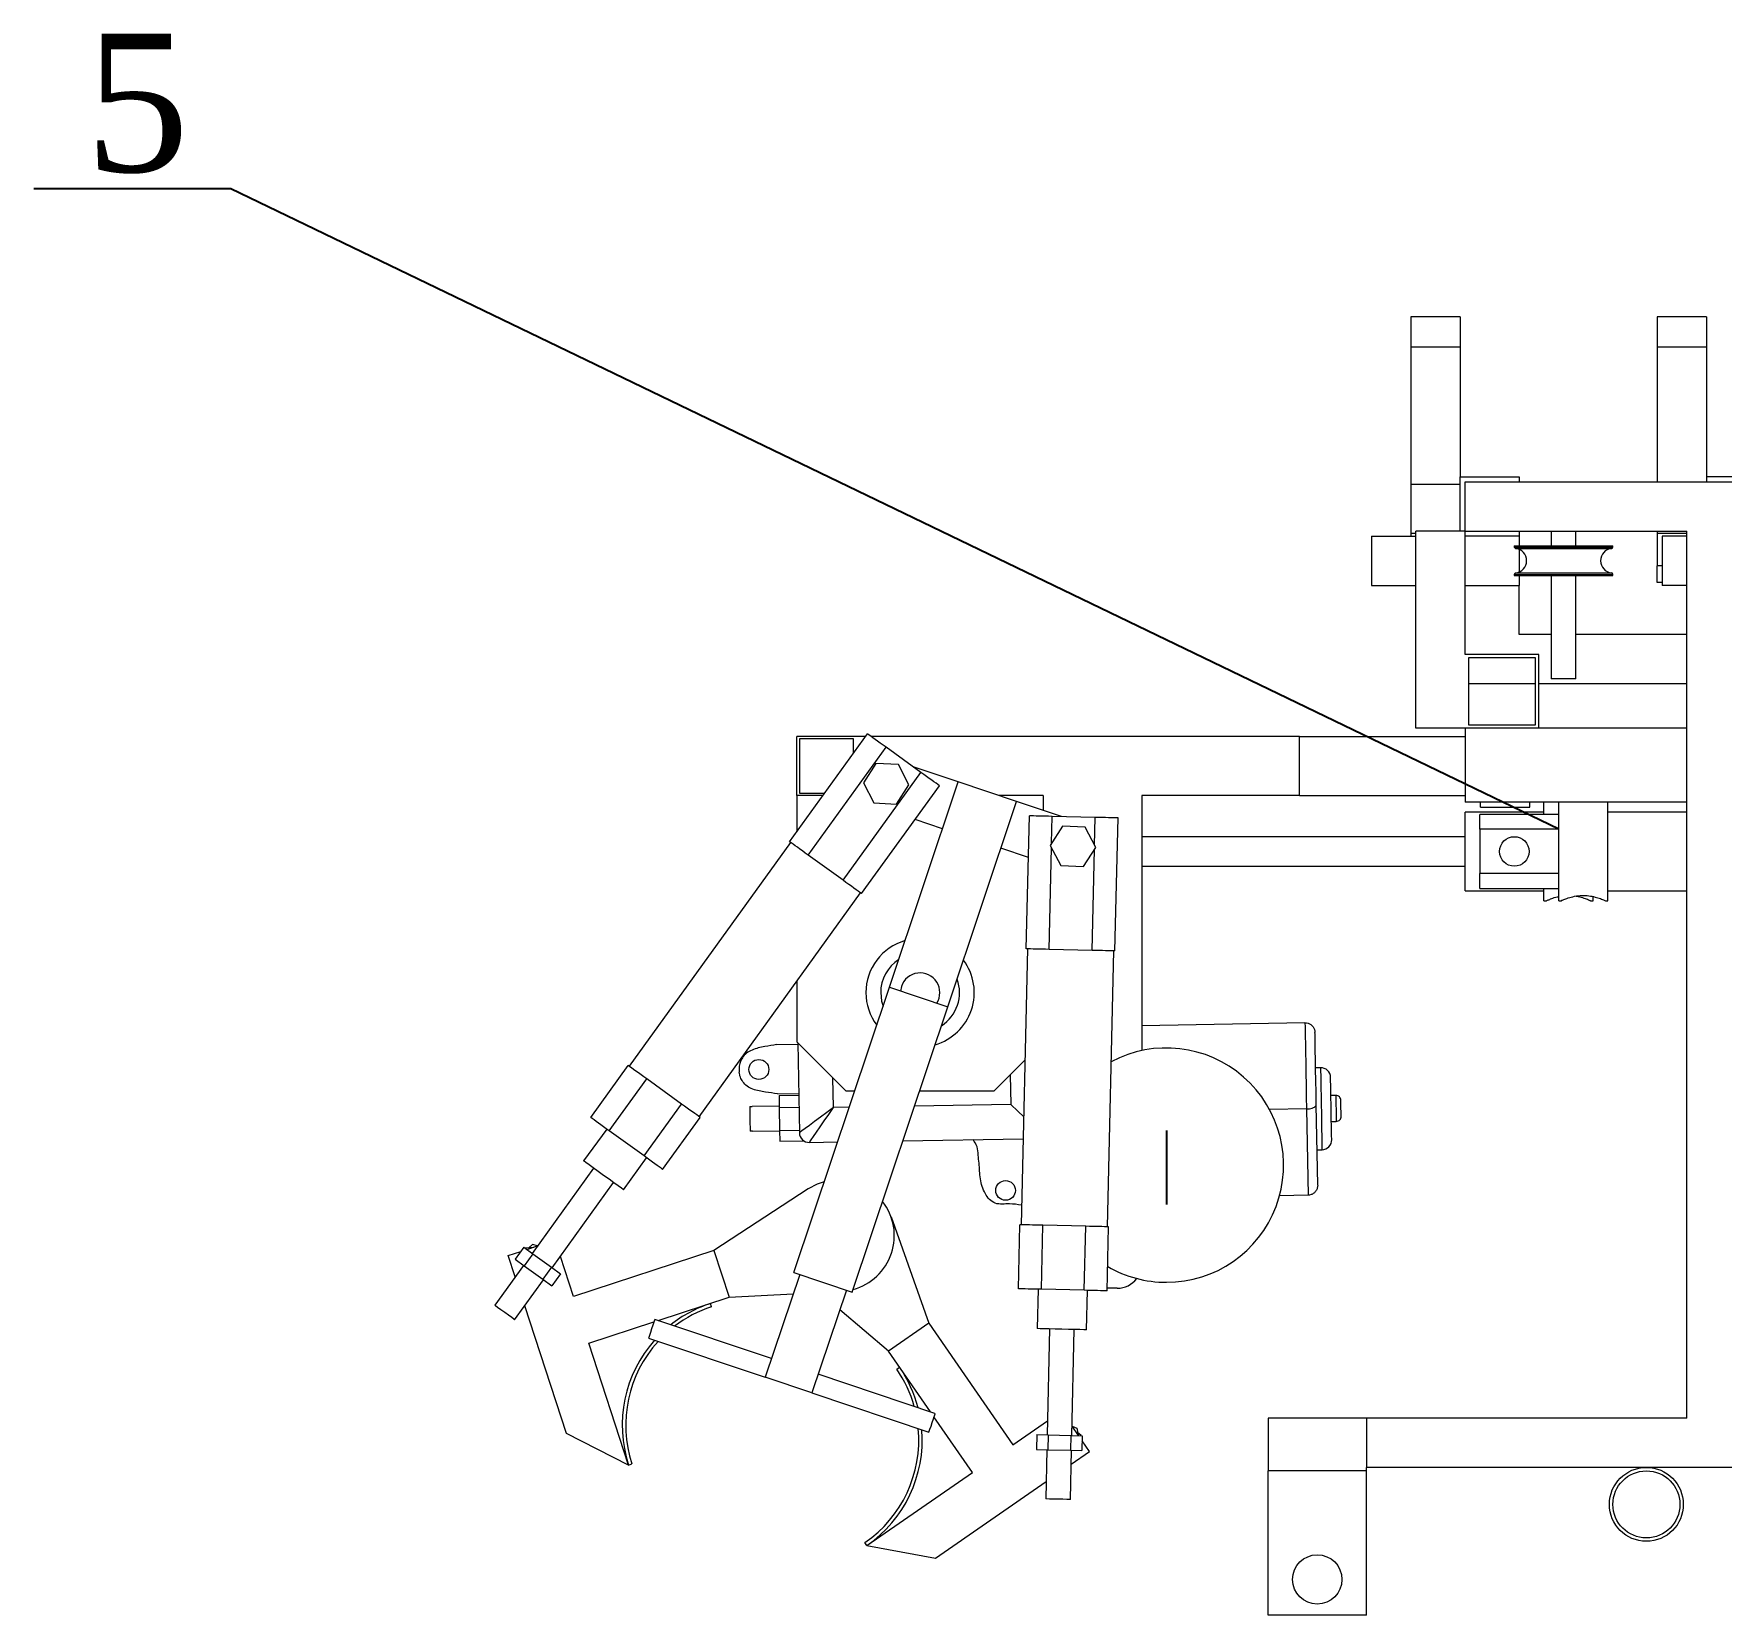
# Model space of a CAD drawing. Header units: millimetres. Extents: x -250 to 3947, y -1468 to 870.
# Drawn here: x -193.1 to -21.9, y 210.2 to 370.7 of the extents above; entities that cross this region are included whole.
import ezdxf

# ---------------------------------------------------------------- set-up
doc = ezdxf.new("R2010")
doc.units = ezdxf.units.MM
doc.linetypes.add('CENTERX2', pattern=[20.32, 12.7, -2.54, 2.54, -2.54])
doc.styles.get("Standard").update_dxf_attribs({"font": 'times_0.ttf'})

msp = doc.modelspace()

# ---------------------------------------------------------------- linework, layer by layer
for p, q in [((-173.1258, 354.987), (-193.1258, 354.987)), ((-38.3617, 289.9932), (-173.1258, 354.987))]:
    msp.add_line(p, q)
at = {"color": 7, "linetype": 'Continuous', "lineweight": 15}
for p, q in [((-48.3617, 341.9932), (-53.3617, 341.9932)), ((-23.3617, 341.9932), (-28.3617, 341.9932)), ((-48.3617, 338.9132), (-53.3617, 338.9132)), ((-53.3617, 338.9132), (-53.3617, 324.9932)), ((-48.3617, 338.9132), (-48.3617, 325.7432)), ((-23.3617, 338.9132), (-28.3617, 338.9132)), ((-28.3617, 338.9132), (-28.3617, 325.2432)), ((-23.3617, 338.9132), (-23.3617, 325.7432)), ((-48.3617, 325.7432), (-42.3617, 325.7432)), ((-48.3617, 320.2432), (-48.3617, 325.7432)), ((-42.3617, 325.7432), (-42.3617, 325.2432)), ((-23.3617, 325.7432), (-23.3617, 325.2432)), ((-17.3617, 325.7432), (-23.3617, 325.7432)), ((-48.3617, 324.9932), (-53.3617, 324.9932)), ((-53.3617, 324.9932), (-53.3617, 319.9932)), ((-47.8617, 320.2432), (-47.8617, 325.2432)), ((-47.8617, 325.2432), (37.1383, 325.2432)), ((-57.3617, 319.7432), (-57.3617, 314.7432)), ((-57.3617, 319.7432), (-52.8617, 319.7432)), ((-52.8617, 319.9932), (-53.3617, 319.9932)), ((-53.3617, 319.9932), (-53.3617, 319.7432)), ((-52.8617, 300.2432), (-52.8617, 320.2432)), ((-47.8617, 320.2432), (-52.8617, 320.2432)), ((-47.8617, 320.2432), (-25.3617, 320.2432)), ((-47.8617, 307.7432), (-47.8617, 320.2432)), ((-42.3617, 319.7432), (-47.8617, 319.7432)), ((-42.8617, 318.7432), (-42.8617, 318.6351)), ((-42.8617, 318.7432), (-37.8617, 318.7432)), ((-42.3617, 320.2432), (-42.3617, 319.7432)), ((-42.3617, 319.7432), (-42.3617, 318.7432)), ((-39.1117, 320.2432), (-39.1117, 318.7432)), ((-37.8617, 318.7432), (-32.8617, 318.7432)), ((-36.6117, 318.7432), (-36.6117, 320.2432)), ((-32.8617, 318.6351), (-32.8617, 318.7432)), ((-28.3617, 320.2432), (-28.3617, 319.9932)), ((-25.3617, 319.9932), (-28.3617, 319.9932)), ((-28.3617, 319.9932), (-28.3617, 316.7314)), ((-27.8617, 319.7432), (-27.8617, 314.7432)), ((-25.3617, 319.7432), (-27.8617, 319.7432)), ((-25.3617, 230.2432), (-25.3617, 320.2432)), ((-42.3617, 318.3888), (-42.3617, 316.0975)), ((-42.8617, 315.8513), (-42.8617, 315.7432)), ((-42.8617, 315.7432), (-37.8617, 315.7432)), ((-42.3617, 315.7432), (-42.3617, 314.7432)), ((-39.1117, 315.7432), (-39.1117, 305.2432)), ((-37.8617, 315.7432), (-32.8617, 315.7432)), ((-36.6117, 305.2432), (-36.6117, 315.7432)), ((-32.8617, 315.7432), (-32.8617, 315.8513)), ((-27.8617, 316.7314), (-28.3617, 316.7314)), ((-28.3617, 315.0213), (-28.3617, 316.7314)), ((-57.3617, 314.7432), (-52.8617, 314.7432)), ((-47.8617, 314.7432), (-42.3617, 314.7432)), ((-42.3617, 309.7432), (-42.3617, 314.7432)), ((-27.8617, 315.0213), (-28.3617, 315.0213)), ((-25.3617, 314.7432), (-27.8617, 314.7432)), ((-39.1117, 309.7432), (-42.3617, 309.7432)), ((-25.3617, 309.7432), (-36.6117, 309.7432)), ((-40.3617, 307.7432), (-47.8617, 307.7432)), ((-40.7117, 307.3932), (-47.5117, 307.3932)), ((-47.5117, 307.3932), (-47.5117, 300.5932)), ((-40.7117, 300.5932), (-40.7117, 307.3932)), ((-40.3617, 300.2432), (-40.3617, 307.7432)), ((-37.8617, 305.2432), (-39.1117, 305.2432)), ((-36.6117, 305.2432), (-37.8617, 305.2432)), ((-40.7117, 304.7432), (-47.5117, 304.7432)), ((-25.3617, 304.7432), (-40.3617, 304.7432)), ((-40.3617, 300.2432), (-52.8617, 300.2432)), ((-47.8617, 300.2432), (-47.8617, 292.7432)), ((-47.5117, 300.5932), (-40.7117, 300.5932)), ((-25.3617, 300.2432), (-40.3617, 300.2432)), ((-116.4091, 288.7266), (-108.509, 299.6737)), ((-108.6958, 299.4149), (-115.6709, 299.4149)), ((-115.6709, 293.4149), (-115.6709, 299.4149)), ((-115.4209, 299.1649), (-115.4209, 293.6649)), ((-109.9209, 299.1649), (-115.4209, 299.1649)), ((-114.5273, 287.3687), (-106.6273, 298.3158)), ((-109.9209, 297.7172), (-109.9209, 299.1649)), ((-64.6507, 299.4149), (-108.1503, 299.4149)), ((-103.0927, 295.765), (-106.6273, 298.3158)), ((-64.6507, 293.4149), (-64.6507, 299.4149)), ((-64.6507, 299.4149), (-47.8617, 299.4149)), ((-107.6778, 296.6583), (-108.9225, 294.7131)), ((-105.3708, 296.5529), (-107.6778, 296.6583)), ((-104.3085, 294.5023), (-105.3708, 296.5529)), ((-99.3025, 294.7936), (-103.8656, 296.3228)), ((-110.9927, 284.8179), (-103.0927, 295.765)), ((-108.9225, 294.7131), (-107.8603, 292.6625)), ((-106.285, 273.9573), (-99.3025, 294.7936)), ((-93.3764, 292.8077), (-99.3025, 294.7936)), ((-115.6709, 293.4149), (-115.6709, 289.7494)), ((-113.0257, 293.4149), (-115.6709, 293.4149)), ((-115.4209, 293.6649), (-112.8453, 293.6649)), ((-109.111, 283.4599), (-101.2109, 294.407)), ((-105.5533, 292.5571), (-104.3085, 294.5023)), ((-90.6709, 293.4149), (-95.1882, 293.4149)), ((-90.6709, 293.4149), (-90.6709, 291.9011)), ((-64.6507, 293.4149), (-80.6709, 293.4149)), ((-80.6709, 293.4149), (-80.6709, 267.5391)), ((-64.6507, 293.4149), (-47.8617, 293.4149)), ((-107.8603, 292.6625), (-105.5533, 292.5571)), ((-100.3589, 271.9713), (-93.3764, 292.8077)), ((-88.8186, 291.2804), (-93.3764, 292.8077)), ((-92.3918, 277.8588), (-92.082, 291.3553)), ((-89.8248, 288.5679), (-89.762, 291.302)), ((-85.4043, 291.202), (-89.762, 291.302)), ((-85.4689, 288.3866), (-85.4043, 291.202)), ((-25.3617, 292.7432), (-47.8617, 292.7432)), ((-39.8617, 291.7432), (-47.8617, 291.7432)), ((-47.8617, 283.7432), (-47.8617, 291.7432)), ((-38.3617, 291.4932), (-46.3617, 291.4932)), ((-46.3617, 289.9932), (-46.3617, 291.4932)), ((-46.3038, 292.2432), (-46.3038, 292.7432)), ((-46.3038, 292.2432), (-41.3038, 292.2432)), ((-41.3038, 292.2432), (-41.3038, 292.7432)), ((-39.8617, 291.4932), (-39.8617, 292.7432)), ((-38.3617, 282.7432), (-38.3617, 292.7432)), ((-33.3617, 282.7432), (-33.3617, 292.7432)), ((-25.3617, 291.7432), (-33.3617, 291.7432)), ((-100.8912, 290.0527), (-103.679, 290.987)), ((-88.7143, 290.3034), (-89.959, 288.3582)), ((-86.4073, 290.198), (-88.7143, 290.3034)), ((-85.345, 288.1474), (-86.4073, 290.198)), ((-83.3942, 277.6523), (-83.0844, 291.1487)), ((-38.3617, 289.9932), (-46.3617, 289.9932)), ((-46.3617, 289.9932), (-46.3617, 285.4932)), ((-116.3077, 288.6535), (-132.693, 265.9484)), ((-92.1789, 287.1332), (-94.9651, 288.0668)), ((-90.0719, 277.8056), (-89.8351, 288.119)), ((-89.959, 288.3582), (-88.8968, 286.3076)), ((-86.5898, 286.2022), (-85.345, 288.1474)), ((-85.7141, 277.7055), (-85.4792, 287.9377)), ((-47.8617, 289.2432), (-80.6709, 289.2432)), ((-110.9927, 284.8179), (-114.5273, 287.3687)), ((-88.8968, 286.3076), (-86.5898, 286.2022)), ((-80.6709, 286.2432), (-47.8617, 286.2432)), ((-38.3617, 285.4932), (-46.3617, 285.4932)), ((-46.3617, 283.9932), (-46.3617, 285.4932)), ((-125.5977, 260.828), (-109.2124, 283.5331)), ((-47.8617, 283.7432), (-39.8617, 283.7432)), ((-46.3617, 283.9932), (-38.3617, 283.9932)), ((-39.8617, 282.7432), (-39.8617, 283.9932)), ((-39.8617, 282.7432), (-39.6117, 282.7432)), ((-38.3617, 282.7432), (-38.0832, 282.7432)), ((-35.1402, 282.7432), (-34.8617, 282.7432)), ((-34.8617, 282.7432), (-34.8617, 283.1107)), ((-33.6117, 282.7432), (-33.3617, 282.7432)), ((-33.3617, 283.7432), (-25.3617, 283.7432)), ((-92.2668, 277.856), (-92.9095, 249.8633)), ((-85.7141, 277.7055), (-90.0719, 277.8056)), ((-84.1618, 249.6625), (-83.5192, 277.6551)), ((-115.6709, 274.5834), (-115.6709, 268.4149)), ((-105.0673, 274.0504), (-105.164, 273.5816)), ((-115.9841, 245.0144), (-106.285, 273.9573)), ((-106.285, 273.9573), (-100.3589, 271.9713)), ((-110.058, 243.0285), (-100.3589, 271.9713)), ((-64.1103, 270.3608), (-80.6709, 270.0655)), ((-117.73, 268.1545), (-115.5798, 268.1928)), ((-115.6709, 268.4149), (-110.6709, 263.4149)), ((-115.5822, 268.3261), (-115.4193, 259.1942)), ((-136.5981, 260.7507), (-132.7944, 266.0215)), ((-121.5386, 265.8297), (-121.5299, 265.3427)), ((-95.6709, 263.4149), (-92.5262, 266.5597)), ((-62.5287, 265.8024), (-63.0287, 265.7935)), ((-134.7164, 259.3927), (-130.9126, 264.6635)), ((-127.378, 262.1128), (-130.9126, 264.6635)), ((-131.1817, 256.8419), (-127.378, 262.1128)), ((-117.6408, 263.1553), (-115.4907, 263.1936)), ((-117.4869, 262.9662), (-115.4872, 263.0019)), ((-117.4869, 262.9662), (-117.4652, 261.749)), ((-109.8179, 263.4149), (-110.6709, 263.4149)), ((-95.6709, 263.4149), (-103.2263, 263.4149)), ((-60.9781, 262.9765), (-61.478, 262.9676)), ((-129.3, 255.484), (-125.4963, 260.7548)), ((-120.4675, 261.8529), (-120.2176, 261.8574)), ((-117.468, 261.9081), (-120.2176, 261.8591)), ((-117.4652, 261.749), (-115.4655, 261.7847)), ((-117.4652, 261.749), (-117.4241, 259.4411)), ((-63.9543, 261.6122), (-67.6987, 261.5455)), ((-63.9543, 261.6122), (-63.7983, 252.8636)), ((-62.8164, 253.8918), (-62.9616, 262.0337)), ((-61.4313, 260.346), (-60.9314, 260.355)), ((-134.9763, 259.5803), (-137.3171, 256.3367)), ((-131.1817, 256.8419), (-134.7164, 259.3927)), ((-120.1731, 259.3612), (-120.423, 259.3568)), ((-120.173, 259.3595), (-117.4235, 259.4085)), ((-117.4241, 259.4411), (-115.4244, 259.4768)), ((-117.4241, 259.4411), (-117.4046, 258.3505)), ((-117.4046, 258.3505), (-114.9938, 258.3935)), ((-114.4017, 258.2122), (-111.5443, 258.2632)), ((-104.913, 258.3814), (-92.7089, 258.5991)), ((-62.8802, 257.4666), (-62.3803, 257.4756)), ((-136.3034, 255.6052), (-142.542, 246.9605)), ((-133.2626, 253.4108), (-130.9218, 256.6544)), ((-140.5147, 245.4975), (-134.2762, 254.1423)), ((-114.5142, 253.4934), (-124.0905, 247.2553)), ((-63.7983, 252.8636), (-66.6929, 252.812)), ((-106.1143, 250.6596), (-102.2739, 239.8953)), ((-93.1836, 243.3679), (-93.0344, 249.8662)), ((-90.8637, 243.3147), (-90.7145, 249.8129)), ((-86.3567, 249.7129), (-90.7145, 249.8129)), ((-86.5059, 243.2146), (-86.3567, 249.7129)), ((-84.186, 243.1614), (-84.0368, 249.6596)), ((-144.9649, 246.7452), (-143.7071, 247.1563)), ((-144.258, 244.5826), (-144.9649, 246.7452)), ((-143.401, 247.5805), (-144.2788, 246.3641)), ((-143.401, 247.5805), (-142.4647, 246.9047)), ((-142.4647, 246.9047), (-143.3425, 245.6884)), ((-143.2995, 247.5072), (-142.3742, 247.5919)), ((-143.0919, 247.3574), (-141.9974, 247.7151)), ((-142.492, 247.8699), (-142.8335, 247.5499)), ((-141.9946, 247.719), (-142.492, 247.8699)), ((-142.4647, 246.9047), (-140.592, 245.5533)), ((-138.3483, 242.5954), (-139.6764, 246.6591)), ((-124.0905, 247.2553), (-138.3483, 242.5954)), ((-124.0905, 247.2553), (-122.5372, 242.5027)), ((-143.4197, 245.7442), (-146.3457, 241.6897)), ((-144.2788, 246.3641), (-143.3425, 245.6884)), ((-143.3425, 245.6884), (-141.4698, 244.337)), ((-140.592, 245.5533), (-141.4698, 244.337)), ((-140.592, 245.5533), (-139.6556, 244.8776)), ((-115.9841, 245.0144), (-110.058, 243.0285)), ((-144.3184, 240.2267), (-141.3925, 244.2812)), ((-141.4698, 244.337), (-140.5334, 243.6612)), ((-139.6556, 244.8776), (-140.5334, 243.6612)), ((-115.3915, 244.8158), (-118.8867, 234.3859)), ((-110.6506, 243.2271), (-114.1458, 232.7971)), ((-91.1841, 243.322), (-91.2759, 239.3231)), ((-86.5059, 243.2146), (-90.8637, 243.3147)), ((-86.2772, 239.2083), (-86.1854, 243.2073)), ((-83.1709, 243.4149), (-84.1802, 243.4149)), ((-139.0623, 228.6854), (-143.297, 241.6421)), ((-129.7647, 240.1405), (-122.5372, 242.5027)), ((-124.3295, 241.5487), (-124.4382, 241.8814)), ((-122.5372, 242.5027), (-116.0482, 242.8562)), ((-110.6705, 243.1676), (-110.5338, 243.1879)), ((-136.795, 237.8428), (-130.1877, 240.0023)), ((-118.2512, 236.2822), (-130.1034, 240.254)), ((-106.3887, 237.0549), (-111.3141, 241.2471)), ((-102.2739, 239.8953), (-106.3887, 237.0549)), ((-102.2739, 239.8953), (-93.7527, 227.5507)), ((-130.7389, 238.3577), (-118.8867, 234.3859)), ((-90.0263, 239.2944), (-90.273, 228.5441)), ((-87.7737, 228.4867), (-87.5269, 239.237)), ((-132.7564, 225.4861), (-136.795, 237.8428)), ((-102.125, 230.8781), (-106.3887, 237.0549)), ((-101.6581, 230.7217), (-113.5103, 234.6935)), ((-105.5406, 235.2102), (-105.2526, 235.409)), ((-114.1458, 232.7971), (-118.8867, 234.3859)), ((-114.1458, 232.7971), (-102.2936, 228.8253)), ((-97.8675, 224.7103), (-101.7754, 230.3716)), ((-93.7527, 227.5507), (-90.2402, 229.9753)), ((-67.8617, 230.2432), (-67.8617, 224.8932)), ((-57.8617, 230.2432), (-67.8617, 230.2432)), ((-57.8617, 230.2432), (-57.8617, 225.2432)), ((-25.3617, 230.2432), (-57.8617, 230.2432)), ((-132.7564, 225.4861), (-139.0623, 228.6854)), ((-91.3322, 228.5684), (-91.3666, 227.0688)), ((-91.3322, 228.5684), (-90.1778, 228.5419)), ((-90.1778, 228.5419), (-90.2122, 227.0423)), ((-90.1778, 228.5419), (-87.869, 228.4889)), ((-87.869, 228.4889), (-87.9034, 226.9893)), ((-87.869, 228.4889), (-86.7146, 228.4624)), ((-87.0974, 228.4712), (-87.7523, 229.4199)), ((-87.7522, 229.4219), (-87.2646, 229.2419)), ((-87.2646, 229.2419), (-87.144, 228.5387)), ((-86.8398, 228.4653), (-87.1855, 228.7806)), ((-86.7146, 228.4624), (-86.749, 226.9628)), ((-85.9744, 226.8443), (-86.7267, 227.9342)), ((-91.3666, 227.0688), (-90.2122, 227.0423)), ((-90.3075, 227.0445), (-90.4222, 222.0458)), ((-90.2122, 227.0423), (-87.9034, 226.9893)), ((-87.9229, 221.9884), (-87.8081, 226.9871)), ((-87.9034, 226.9893), (-86.749, 226.9628)), ((-87.841, 225.5559), (-85.9744, 226.8443)), ((-132.7564, 225.4861), (-132.4237, 225.5948)), ((-108.5662, 217.3253), (-97.8675, 224.7103)), ((-57.8617, 224.8932), (-67.8617, 224.8932)), ((-67.8617, 210.2432), (-67.8617, 224.8932)), ((47.1383, 225.2432), (-57.8617, 225.2432)), ((-57.8617, 224.8932), (-57.8617, 225.2432)), ((-57.8617, 210.2432), (-57.8617, 224.8932)), ((-101.6109, 216.0508), (-90.3819, 223.802)), ((-108.5662, 217.3253), (-108.765, 217.6133)), ((-108.5662, 217.3253), (-101.6109, 216.0508)), ((-57.8617, 210.2432), (-67.8617, 210.2432))]:
    msp.add_line(p, q, dxfattribs=at)
at = {"color": 8, "linetype": 'Continuous', "lineweight": 15}
for p, q in [((-42.8617, 318.6351), (-37.8617, 318.6351)), ((-37.8617, 318.6351), (-32.8617, 318.6351)), ((-42.7278, 318.486), (-37.8617, 318.486)), ((-37.8617, 318.486), (-32.9956, 318.486)), ((-42.8617, 315.8513), (-37.8617, 315.8513)), ((-42.7278, 316.0004), (-37.8617, 316.0004)), ((-37.8617, 316.0004), (-32.9956, 316.0004)), ((-37.8617, 315.8513), (-32.8617, 315.8513)), ((-111.9645, 261.7562), (-112.0181, 264.762)), ((-94.0206, 265.0652), (-93.9673, 262.0772)), ((-93.9673, 262.0772), (-103.7329, 261.903)), ((-110.3641, 261.7848), (-111.9645, 261.7562))]:
    msp.add_line(p, q, dxfattribs=at)
at = {"color": 7, "linetype": 'CENTERX2'}
msp.add_line((-78.1709, 259.4149), (-78.1709, 251.9149), dxfattribs=at)
at = {"color": 7, "linetype": 'Continuous', "lineweight": 15, "flags": 128}
for points in [[(-106.6273, 298.3158), (-106.9258, 298.5312), (-107.2099, 298.7362), (-107.4775, 298.9294), (-107.7269, 299.1093), (-107.9563, 299.2749), (-108.164, 299.4248), (-108.3487, 299.558), (-108.509, 299.6737)], [(-101.2109, 294.407), (-101.3712, 294.5227), (-101.5559, 294.656), (-101.7637, 294.8059), (-101.993, 294.9714), (-102.2424, 295.1514), (-102.5101, 295.3446), (-102.7942, 295.5496), (-103.0927, 295.765)], [(-89.762, 291.302), (-90.1301, 291.3105), (-90.4803, 291.3185), (-90.8103, 291.3261), (-91.1178, 291.3331), (-91.4006, 291.3396), (-91.6567, 291.3455), (-91.8843, 291.3507), (-92.082, 291.3553)], [(-83.0844, 291.1487), (-83.282, 291.1533), (-83.5097, 291.1585), (-83.7658, 291.1644), (-84.0486, 291.1709), (-84.356, 291.1779), (-84.686, 291.1855), (-85.0363, 291.1935), (-85.4043, 291.202)], [(-114.5273, 287.3687), (-114.8258, 287.5841), (-115.1099, 287.7891), (-115.3776, 287.9823), (-115.627, 288.1622), (-115.8563, 288.3277), (-116.0641, 288.4777), (-116.2488, 288.6109), (-116.4091, 288.7266)], [(-109.111, 283.4599), (-109.2713, 283.5756), (-109.456, 283.7089), (-109.6637, 283.8588), (-109.8931, 284.0243), (-110.1425, 284.2043), (-110.4101, 284.3974), (-110.6942, 284.6025), (-110.9927, 284.8179)], [(-90.0719, 277.8056), (-90.4399, 277.814), (-90.7901, 277.822), (-91.1201, 277.8296), (-91.4276, 277.8367), (-91.7104, 277.8432), (-91.9665, 277.8491), (-92.1942, 277.8543), (-92.3918, 277.8588)], [(-83.3942, 277.6523), (-83.5918, 277.6568), (-83.8195, 277.662), (-84.0756, 277.6679), (-84.3584, 277.6744), (-84.6659, 277.6815), (-84.9959, 277.689), (-85.3461, 277.6971), (-85.7141, 277.7055)], [(-107.1709, 273.4149), (-107.0774, 272.555), (-106.9274, 272.0404)], [(-64.1103, 270.3608), (-64.1087, 270.2718), (-64.104, 270.0065), (-64.0962, 269.5702), (-64.0855, 268.972), (-64.0722, 268.224), (-64.0564, 267.3413), (-64.0386, 266.3421), (-64.0191, 265.2465), (-63.9982, 264.077), (-63.9765, 262.8573), (-63.9543, 261.6122)], [(-62.9616, 262.0337), (-62.9839, 263.2837), (-63.0054, 264.49), (-63.0256, 265.6204), (-63.0439, 266.6452), (-63.0598, 267.537), (-63.0729, 268.2724), (-63.0828, 268.8317), (-63.0894, 269.2003), (-63.0924, 269.3683)], [(-130.9126, 264.6635), (-131.2111, 264.879), (-131.4952, 265.084), (-131.7629, 265.2771), (-132.0123, 265.4571), (-132.2416, 265.6226), (-132.4494, 265.7726), (-132.6341, 265.9058), (-132.7944, 266.0215)], [(-61.3982, 258.4932), (-61.3999, 258.5852), (-61.4047, 258.8556), (-61.4124, 259.2888), (-61.4226, 259.8597), (-61.4347, 260.535), (-61.4479, 261.2755), (-61.4615, 262.0381), (-61.4747, 262.7786), (-61.4867, 263.4539), (-61.4969, 264.0248), (-61.5046, 264.458), (-61.5094, 264.7285), (-61.5111, 264.8204), (-61.5111, 264.8204)], [(-125.4963, 260.7548), (-125.6566, 260.8705), (-125.8413, 261.0038), (-126.049, 261.1537), (-126.2784, 261.3192), (-126.5278, 261.4992), (-126.7954, 261.6923), (-127.0795, 261.8973), (-127.378, 262.1128)], [(-93.9673, 262.0772), (-93.2635, 261.398), (-92.6581, 260.8138)], [(-60.4404, 260.8638), (-60.4415, 260.9255), (-60.4446, 261.1013), (-60.4493, 261.3643), (-60.4548, 261.6746), (-60.4604, 261.9849), (-60.465, 262.248), (-60.4682, 262.4238), (-60.4693, 262.4855), (-60.4693, 262.4855)], [(-134.7164, 259.3927), (-135.0149, 259.6081), (-135.299, 259.8131), (-135.5666, 260.0063), (-135.816, 260.1863), (-136.0454, 260.3518), (-136.2531, 260.5017), (-136.4378, 260.635), (-136.5981, 260.7507)], [(-120.4675, 261.8529), (-120.4655, 261.7398), (-120.4606, 261.4651), (-120.4535, 261.0679), (-120.4453, 260.6049), (-120.437, 260.1418), (-120.4299, 259.7446), (-120.425, 259.4699), (-120.423, 259.3568)], [(-111.9645, 261.7562), (-112.6385, 261.2564), (-113.2866, 260.7758), (-113.8839, 260.3329), (-114.4074, 259.9446), (-114.8371, 259.626), (-115.1563, 259.3893), (-115.353, 259.2435), (-115.4193, 259.1942)], [(-114.4017, 258.2122), (-114.3548, 258.2803), (-114.2161, 258.482), (-113.9909, 258.8095), (-113.6878, 259.2503), (-113.3185, 259.7873), (-112.8971, 260.4), (-112.4399, 261.0648), (-111.9645, 261.7562)], [(-135.2898, 254.8737), (-135.8368, 255.2684), (-136.3431, 255.6339), (-136.7714, 255.9429), (-137.0898, 256.1727), (-137.2747, 256.3061), (-137.3171, 256.3367)], [(-129.3, 255.484), (-129.4603, 255.5997), (-129.645, 255.7329), (-129.8527, 255.8828), (-130.0821, 256.0484), (-130.3315, 256.2283), (-130.5992, 256.4215), (-130.8832, 256.6265), (-131.1817, 256.8419)], [(-133.2626, 253.4108), (-133.305, 253.4414), (-133.4899, 253.5748), (-133.8082, 253.8046), (-134.2365, 254.1136), (-134.7429, 254.479), (-135.2898, 254.8737)], [(-112.9011, 254.2143), (-113.6006, 253.9757), (-114.5142, 253.4934)], [(-90.7145, 249.8129), (-91.0825, 249.8214), (-91.4327, 249.8294), (-91.7627, 249.837), (-92.0702, 249.8441), (-92.353, 249.8506), (-92.6091, 249.8564), (-92.8368, 249.8617), (-93.0344, 249.8662)], [(-84.0368, 249.6596), (-84.2344, 249.6642), (-84.4621, 249.6694), (-84.7182, 249.6753), (-85.001, 249.6818), (-85.3085, 249.6888), (-85.6385, 249.6964), (-85.9887, 249.7045), (-86.3567, 249.7129)], [(-90.8637, 243.3147), (-91.2317, 243.3231), (-91.5819, 243.3311), (-91.9119, 243.3387), (-92.2194, 243.3458), (-92.5022, 243.3523), (-92.7583, 243.3582), (-92.986, 243.3634), (-93.1836, 243.3679)], [(-84.186, 243.1614), (-84.3836, 243.1659), (-84.6113, 243.1711), (-84.8674, 243.177), (-85.1502, 243.1835), (-85.4576, 243.1906), (-85.7877, 243.1981), (-86.1379, 243.2062), (-86.5059, 243.2146)], [(-144.9413, 240.6762), (-145.329, 240.956), (-145.7171, 241.2361), (-146.0466, 241.4739), (-146.2673, 241.6331), (-146.3457, 241.6897), (-146.3457, 241.6897)], [(-144.3184, 240.2267), (-144.3944, 240.2815), (-144.6131, 240.4394), (-144.9413, 240.6762)], [(-130.1034, 240.254), (-130.1276, 240.1818), (-130.1964, 239.9763), (-130.2995, 239.6687), (-130.4211, 239.3058), (-130.5427, 238.943), (-130.6458, 238.6354), (-130.7147, 238.4298), (-130.7389, 238.3577)], [(-88.7766, 239.2657), (-89.4509, 239.2812), (-90.0752, 239.2955), (-90.6032, 239.3076), (-90.9957, 239.3166), (-91.2237, 239.3219), (-91.2759, 239.3231)], [(-86.2772, 239.2083), (-86.3295, 239.2095), (-86.5575, 239.2148), (-86.95, 239.2238), (-87.478, 239.2359), (-88.1023, 239.2502), (-88.7766, 239.2657)], [(-101.6581, 230.7217), (-101.6823, 230.6495), (-101.7512, 230.4439), (-101.8542, 230.1363), (-101.9758, 229.7735), (-102.0974, 229.4106), (-102.2005, 229.103), (-102.2694, 228.8975), (-102.2936, 228.8253)], [(-88.6908, 222.0061), (-89.1687, 222.0171), (-89.6472, 222.028), (-90.0535, 222.0374), (-90.3256, 222.0436), (-90.4222, 222.0458), (-90.4222, 222.0458)], [(-87.9229, 221.9884), (-88.0166, 221.9906), (-88.2862, 221.9968), (-88.6908, 222.0061)]]:
    msp.add_lwpolyline(points, dxfattribs=at)
at = {"color": 8, "linetype": 'Continuous', "lineweight": 15, "flags": 128}
for points in [[(-62.5287, 265.8024), (-62.5271, 265.7114), (-62.5223, 265.4424), (-62.5146, 265.0073), (-62.5042, 264.4248), (-62.4916, 263.7207), (-62.4774, 262.9255), (-62.4623, 262.0742), (-62.4467, 261.2038), (-62.4316, 260.3524), (-62.4174, 259.5573), (-62.4048, 258.8531), (-62.3944, 258.2707), (-62.3867, 257.8355), (-62.3819, 257.5665), (-62.3803, 257.4756)], [(-60.9781, 262.9765), (-60.9777, 262.9542), (-60.9746, 262.7802), (-60.9688, 262.4556), (-60.9611, 262.0244), (-60.9526, 261.5448), (-60.9443, 261.0815), (-60.9375, 260.6971), (-60.9329, 260.4435), (-60.9314, 260.355)]]:
    msp.add_lwpolyline(points, dxfattribs=at)
at = {"color": 7, "linetype": 'Continuous', "lineweight": 15}
for centre, radius in [((-42.8617, 287.7432), 1.5), ((-119.5346, 265.6219), 1.009), ((-94.5009, 253.3482), 1), ((-29.4606, 221.4932), 3.75), ((-29.4606, 221.4932), 3.4), ((-62.8617, 213.8779), 2.5)]:
    msp.add_circle(centre, radius, dxfattribs=at)
for centre, radius, start, end in [((-42.7117, 318.6351), 0.15, 180, 263.84936), ((-33.0117, 318.6351), 0.15, 276.15064, 0), ((-42.8617, 317.2432), 1.25, 276.15064, 83.84936), ((-32.8617, 317.2432), 1.25, 96.15064, 263.84936), ((-42.7117, 315.8512), 0.15, 96.15064, 180), ((-33.0117, 315.8512), 0.15, 0, 83.84936), ((-103.1709, 273.4149), 5.5, 106.096925, 180), ((-103.1709, 273.4149), 4, 122.848556, 180), ((-103.1709, 273.4149), 5.5, 286.096925, 36.849854), ((-103.1709, 273.4149), 2, 327.728193, 161.473389), ((-103.1709, 273.4149), 4, 302.848556, 20.098222), ((-103.1709, 273.4149), 5.5, 180, 216.849854), ((-78.1709, 255.9149), 11.89, 270, 118.134196), ((-62.5109, 264.8026), 1, 1.021618, 91.021618), ((-60.9692, 262.4766), 0.5, 1.021618, 91.021618), ((-119.8927, 261.8646), 0.3249, 180.96975, 181.271973), ((-60.9403, 260.8549), 0.5, 271.021618, 1.021618), ((-121.021, 259.3439), 0.8481, 1.052806, 1.169597), ((-114.4195, 259.2121), 1, 181.021618, 271.021618), ((-62.3981, 258.4754), 1, 271.021618, 1.021618), ((-111.4323, 248.7623), 5.6464, 285.077734, 37.869044), ((-78.1709, 255.9149), 11.89, 239.925059, 270), ((-83.1709, 245.9149), 2.5, 270, 323.00288), ((-120.3996, 229.5246), 13, 108.099085, 128.422409), ((-120.3996, 229.5246), 12.65, 108.099085, 127.384753), ((-120.3996, 229.5246), 13, 138.423102, 198.099085), ((-120.3996, 229.5246), 12.65, 137.746843, 198.099085), ((-115.9512, 228.024), 12.65, 15.613857, 34.616431), ((-115.9512, 228.024), 13, 14.574202, 34.616431), ((-115.9512, 228.024), 12.65, 304.616431, 5.246819), ((-115.9512, 228.024), 13, 304.616431, 4.569065)]:
    msp.add_arc(centre, radius, start, end, dxfattribs=at)
for points, knots in [([(-53.3617, 341.9932), (-53.3617, 341.9096), (-53.3617, 341.7535), (-53.3617, 341.0361), (-53.3617, 340.081), (-53.3617, 339.2995), (-53.3617, 338.9132)], [0, 0, 0, 0, 0.322422845, 0.602033259, 0.803284234, 1, 1, 1, 1]), ([(-48.3617, 341.9932), (-48.3617, 341.9096), (-48.3617, 341.7535), (-48.3617, 341.0361), (-48.3617, 340.081), (-48.3617, 339.2995), (-48.3617, 338.9132)], [0, 0, 0, 0, 0.322422845, 0.602033259, 0.803284234, 1, 1, 1, 1]), ([(-28.3617, 341.9932), (-28.3617, 341.9096), (-28.3617, 341.7535), (-28.3617, 341.0361), (-28.3617, 340.081), (-28.3617, 339.2995), (-28.3617, 338.9132)], [0, 0, 0, 0, 0.322422845, 0.602033259, 0.803284234, 1, 1, 1, 1]), ([(-23.3617, 341.9932), (-23.3617, 341.9096), (-23.3617, 341.7535), (-23.3617, 341.0361), (-23.3617, 340.081), (-23.3617, 339.2995), (-23.3617, 338.9132)], [0, 0, 0, 0, 0.322422845, 0.602033259, 0.803284234, 1, 1, 1, 1]), ([(-39.6117, 282.7432), (-39.5896, 282.7537), (-39.5453, 282.7748), (-39.1922, 282.9187), (-38.7915, 283.073), (-38.4619, 283.1357), (-38.3617, 283.1547)], [0, 0, 0, 0, 0.28517429, 0.56978614, 0.8692008, 1, 1, 1, 1]), ([(-38.0832, 282.7559), (-38.0907, 282.7526), (-38.1166, 282.741), (-37.9256, 282.8266), (-37.5373, 282.981), (-36.9412, 283.1658), (-36.21, 283.2865), (-35.4622, 283.2785), (-34.7909, 283.1646), (-34.2122, 282.9914), (-33.7814, 282.8199), (-33.6222, 282.7479), (-33.6134, 282.744), (-33.6117, 282.7432)], [0, 0, 0, 0, 0.039081536, 0.136097618, 0.236191831, 0.344538724, 0.455522379, 0.55690114, 0.651967371, 0.753237069, 0.86365567, 0.972764579, 1, 1, 1, 1]), ([(-36.575, 283.2065), (-36.5615, 283.2051), (-36.3214, 283.1795), (-35.9049, 283.0482), (-35.4137, 282.8791), (-35.1332, 282.7526), (-35.1383, 282.755), (-35.1402, 282.7559)], [0, 0, 0, 0, 0.015070551, 0.268503618, 0.547293087, 0.834437131, 1, 1, 1, 1]), ([(-64.1103, 270.3608), (-64.0041, 270.3529), (-63.7918, 270.3369), (-63.5051, 270.1892), (-63.2746, 269.9649), (-63.1297, 269.6816), (-63.0944, 269.4714), (-63.0924, 269.3699), (-63.0924, 269.3683)], [0, 0, 0, 0, 0.19369456, 0.38717421, 0.58657179, 0.80043905, 0.99682545, 1, 1, 1, 1]), ([(-117.73, 268.1545), (-118.1317, 268.0845), (-118.9695, 267.9384), (-120.0237, 267.7262), (-120.7952, 267.3017), (-121.2072, 266.854), (-121.4663, 266.3482), (-121.5146, 266.0023), (-121.5386, 265.8297)], [0, 0, 0, 0, 0.25151823, 0.524514399, 0.65582834, 0.786322215, 0.893350023, 1, 1, 1, 1]), ([(-117.6408, 263.1553), (-118.0448, 263.2109), (-118.8873, 263.327), (-119.9484, 263.5014), (-120.7345, 263.8982), (-121.1623, 264.3309), (-121.4392, 264.8272), (-121.4997, 265.1711), (-121.5299, 265.3427)], [0, 0, 0, 0, 0.25151737, 0.52451392, 0.65582836, 0.7863213, 0.89335106, 1, 1, 1, 1]), ([(-63.9543, 261.6122), (-63.8483, 261.6182), (-63.6365, 261.6302), (-63.3537, 261.6982), (-63.1289, 261.7951), (-62.9911, 261.9115), (-62.9611, 261.994), (-62.9616, 262.0331), (-62.9616, 262.0337)], [0, 0, 0, 0, 0.19369592, 0.38717576, 0.58657751, 0.80044514, 0.99682597, 1, 1, 1, 1]), ([(-92.864, 251.8437), (-93.2779, 251.9118), (-93.9345, 252.0197), (-94.825, 251.944), (-95.5572, 251.9889), (-96.1627, 252.4147), (-96.7239, 253.2532), (-97.1447, 254.5146), (-97.1296, 255.865), (-97.2902, 256.9365), (-97.3217, 257.7926), (-97.6289, 258.2699), (-97.7825, 258.5086)], [0, 0, 0, 0, 0.12759038, 0.20238816, 0.27424093, 0.34642016, 0.41913508, 0.58130421, 0.74405892, 0.82943004, 0.91467228, 1, 1, 1, 1]), ([(-62.8164, 253.8918), (-62.8164, 253.8902), (-62.8147, 253.7887), (-62.8425, 253.5774), (-62.9772, 253.2891), (-63.1996, 253.0567), (-63.4808, 252.8989), (-63.6924, 252.8754), (-63.7983, 252.8636)], [0, 0, 0, 0, 0.00317433, 0.1995615, 0.4134258, 0.61282707, 0.80630391, 1, 1, 1, 1])]:
    msp.add_open_spline(points, degree=3, knots=knots, dxfattribs=at)

# ---------------------------------------------------------------- texts
at = {"insert": (-187.9169, 370.7127), "char_height": 14, "attachment_point": 1}
msp.add_mtext_dynamic_manual_height_columns('5', width=21.085555, gutter_width=17.5, heights=[0], dxfattribs=at)

doc.saveas('drawing.dxf')
